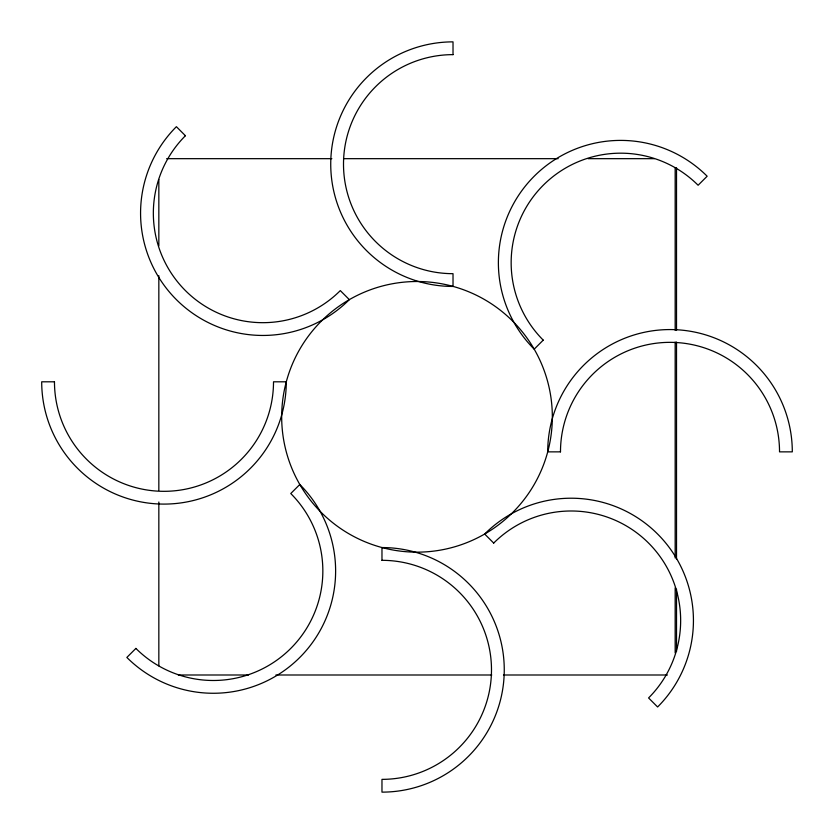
<?xml version="1.0" encoding="UTF-8"?>
<svg xmlns="http://www.w3.org/2000/svg" width="834" height="834" viewBox="0 0 834 834"><rect width="100%" height="100%" fill="white"/><g stroke="black" fill="none" stroke-linecap="round" stroke-linejoin="round"><path stroke-width="1.25" d="M166.633 158.668L331.849 158.668M343.514 158.668L558.154 158.668M588.022 158.668L654.356 158.668M178.34 674.998L248.574 674.998M275.887 674.998L491.779 674.998M503.486 674.998L667.409 674.998M676.51 167.77L676.51 330.347M676.51 342.044L676.51 559.249M676.51 589.158L676.51 651.583M675.165 167.77L675.165 330.347M675.165 342.044L675.165 557.946M675.165 587.855L675.165 652.886M158.835 179.477L158.835 245.811M158.835 275.72L158.835 490.319M158.835 502.016L158.835 665.897M135.89 648.414L126.851 657.442A122.285 122.285 0 0 0 299.802 657.442A122.285 122.285 0 0 0 299.802 484.502L290.764 493.53A109.515 109.515 0 0 1 290.764 648.414A109.515 109.515 0 0 1 135.89 648.414M543.236 340.136L534.198 349.165A122.285 122.285 0 0 1 534.198 176.224A122.285 122.285 0 0 1 707.149 176.224L698.11 185.252A109.515 109.515 0 0 0 543.236 185.252A109.515 109.515 0 0 0 543.236 340.136M54.471 381.805L41.7 381.805A122.285 122.285 0 0 0 163.985 504.09A122.285 122.285 0 0 0 286.281 381.805L273.51 381.805A109.515 109.515 0 0 1 163.985 491.32A109.515 109.515 0 0 1 54.471 381.805M560.49 451.861L547.719 451.861A135.337 135.337 0 0 1 321.309 512.524A135.337 135.337 0 0 1 381.972 286.114A135.337 135.337 0 0 1 547.719 451.861A122.285 122.285 0 0 1 670.015 329.566A122.285 122.285 0 0 1 792.3 451.861L779.529 451.861A109.515 109.515 0 0 0 670.015 342.347A109.515 109.515 0 0 0 560.49 451.861M185.419 135.723L176.391 126.685A122.285 122.285 0 0 0 176.391 299.635A122.285 122.285 0 0 0 349.331 299.635L340.303 290.597A109.515 109.515 0 0 1 185.419 290.597A109.515 109.515 0 0 1 185.419 135.723M493.697 543.07L484.669 534.031A122.285 122.285 0 0 1 657.609 534.031A122.285 122.285 0 0 1 657.609 706.982L648.581 697.943A109.515 109.515 0 0 0 648.581 543.07A109.515 109.515 0 0 0 493.697 543.07M453.018 54.637L453.018 41.867A122.285 122.285 0 0 0 330.733 164.152A122.285 122.285 0 0 0 453.018 286.448L453.018 273.677A109.515 109.515 0 0 1 343.504 164.152A109.515 109.515 0 0 1 453.018 54.637M381.972 560.323L381.972 547.552A122.285 122.285 0 0 1 504.257 669.848A122.285 122.285 0 0 1 381.972 792.133L381.972 779.363A109.515 109.515 0 0 0 491.487 669.848A109.515 109.515 0 0 0 381.972 560.323"/></g></svg>
